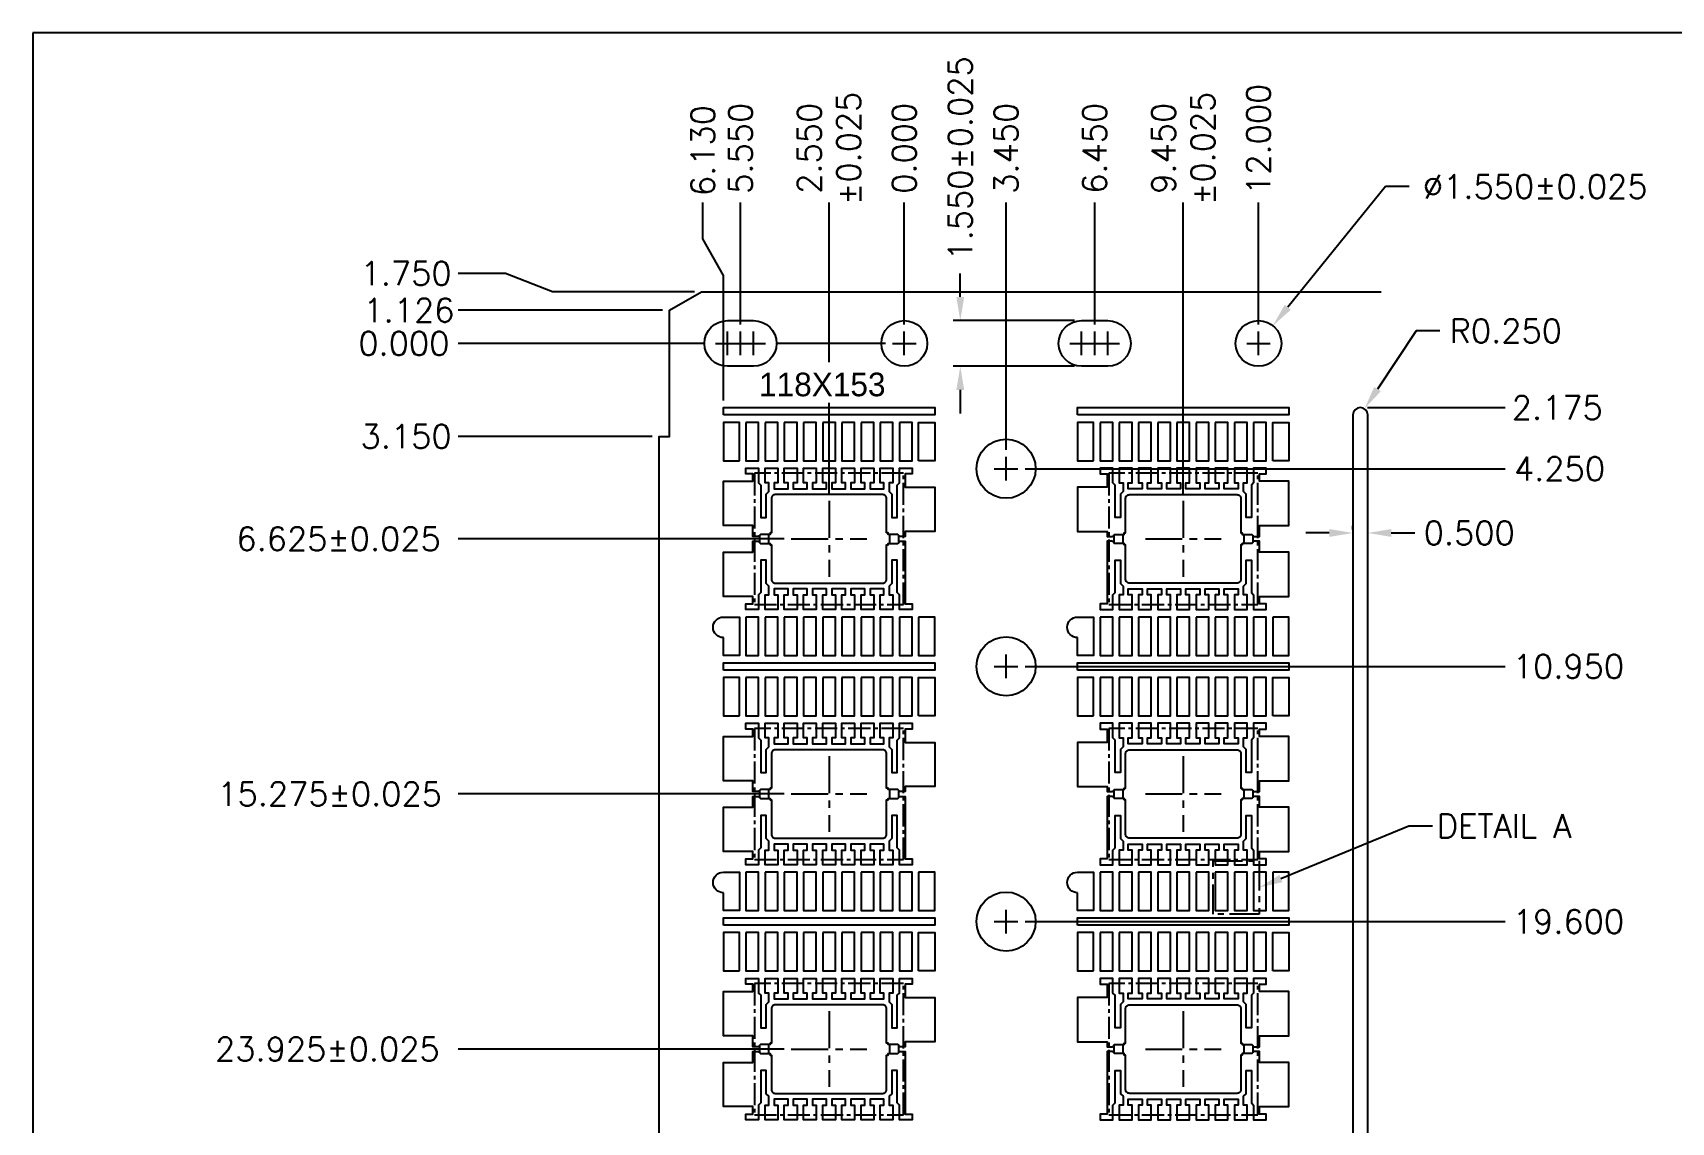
# Model space of a CAD drawing. Header units: inches. Extents: x -107 to 2177, y -823 to 402.
# Drawn here: x 2033.7 to 2089.2, y -738.1 to -701.2 of the extents above; entities that cross this region are included whole.
import ezdxf
from ezdxf.enums import TextEntityAlignment as Align

# ---------------------------------------------------------------- set-up
doc = ezdxf.new("R2010")
doc.units = ezdxf.units.IN
doc.header["$MEASUREMENT"] = 0
doc.linetypes.add('CENTER', pattern=[2, 1.25, -0.25, 0.25, -0.25])
doc.linetypes.add('CENTER2', pattern=[1.125, 0.75, -0.125, 0.125, -0.125])
doc.layers.add('1', color=7, linetype='Continuous')
doc.layers.add('1D', color=4, linetype='Continuous')
doc.styles.add('SIMPLEX', font='SIMPLEX')
doc.styles.add('TXT', font='txt')

msp = doc.modelspace()

# ---------------------------------------------------------------- linework, layer by layer
at = {"layer": '1'}
msp.add_lwpolyline([(2079.396, -769.941), (2056.374, -769.941), (2055.294, -769.318), (2055.294, -765.041), (2054.944, -765.041), (2054.944, -740.691), (2055.294, -740.691), (2055.294, -739.191), (2054.944, -739.191), (2054.944, -714.841), (2055.294, -714.841), (2055.294, -710.565), (2056.374, -709.941), (2079.396, -709.941)], dxfattribs=at)
for points in [[(2057.249, -712.466, -1), (2057.249, -710.916), (2058.139, -710.916, -1), (2058.139, -712.466)], [(2069.249, -712.466, -1), (2069.249, -710.916), (2070.139, -710.916, -1), (2070.139, -712.466)], [(2078.444, -739.391, 1), (2078.944, -739.391), (2078.944, -714.116, 1), (2078.444, -714.116)], [(2058.369, -718.164), (2058.296, -718.236), (2058.114, -718.236), (2058.114, -717.866), (2057.114, -717.866), (2057.114, -716.366), (2058.114, -716.366), (2058.114, -716.116), (2057.879, -716.116), (2057.879, -715.916), (2058.309, -715.916), (2058.309, -716.416), (2058.385, -716.492), (2058.385, -717.591), (2058.565, -717.591), (2058.565, -716.805), (2058.654, -716.716), (2058.654, -716.416), (2058.529, -716.416), (2058.529, -715.916), (2058.959, -715.916), (2058.959, -716.416), (2058.834, -716.416), (2058.834, -716.616), (2059.304, -716.616), (2059.304, -716.416), (2059.179, -716.416), (2059.179, -715.916), (2059.609, -715.916), (2059.609, -716.416), (2059.484, -716.416), (2059.484, -716.616), (2059.954, -716.616), (2059.954, -716.416), (2059.829, -716.416), (2059.829, -715.916), (2060.259, -715.916), (2060.259, -716.416), (2060.134, -716.416), (2060.134, -716.616), (2060.604, -716.616), (2060.604, -716.416), (2060.479, -716.416), (2060.479, -715.916), (2060.909, -715.916), (2060.909, -716.416), (2060.784, -716.416), (2060.784, -716.616), (2061.254, -716.616), (2061.254, -716.416), (2061.129, -716.416), (2061.129, -715.916), (2061.559, -715.916), (2061.559, -716.416), (2061.434, -716.416), (2061.434, -716.616), (2061.904, -716.616), (2061.904, -716.416), (2061.779, -716.416), (2061.779, -715.916), (2062.209, -715.916), (2062.209, -716.416), (2062.084, -716.416), (2062.084, -716.616), (2062.554, -716.616), (2062.554, -716.416), (2062.429, -716.416), (2062.429, -715.916), (2062.859, -715.916), (2062.859, -716.416), (2062.734, -716.416), (2062.734, -716.716), (2062.823, -716.805), (2062.823, -717.591), (2063.003, -717.591), (2063.003, -716.492), (2063.079, -716.416), (2063.079, -715.916), (2063.509, -715.916), (2063.509, -716.116), (2063.274, -716.116), (2063.274, -716.566), (2064.274, -716.566), (2064.274, -718.066), (2063.274, -718.066), (2063.274, -718.236), (2063.092, -718.236), (2063.02, -718.164), (2062.694, -718.164), (2062.694, -718.114), (2062.644, -718.114), (2062.644, -716.943, 0.414214), (2062.517, -716.816), (2058.871, -716.816, 0.414214), (2058.744, -716.943), (2058.744, -718.114), (2058.694, -718.114), (2058.694, -718.164)], [(2075.092, -718.236), (2075.274, -718.236), (2075.274, -717.866), (2076.274, -717.866), (2076.274, -716.366), (2075.274, -716.366), (2075.274, -716.116), (2075.509, -716.116), (2075.509, -715.916), (2075.079, -715.916), (2075.079, -716.416), (2075.003, -716.492), (2075.003, -717.591), (2074.823, -717.591), (2074.823, -716.805), (2074.734, -716.716), (2074.734, -716.416), (2074.859, -716.416), (2074.859, -715.916), (2074.429, -715.916), (2074.429, -716.416), (2074.554, -716.416), (2074.554, -716.616), (2074.084, -716.616), (2074.084, -716.416), (2074.209, -716.416), (2074.209, -715.916), (2073.779, -715.916), (2073.779, -716.416), (2073.904, -716.416), (2073.904, -716.616), (2073.434, -716.616), (2073.434, -716.416), (2073.559, -716.416), (2073.559, -715.916), (2073.129, -715.916), (2073.129, -716.416), (2073.254, -716.416), (2073.254, -716.616), (2072.784, -716.616), (2072.784, -716.416), (2072.909, -716.416), (2072.909, -715.916), (2072.479, -715.916), (2072.479, -716.416), (2072.604, -716.416), (2072.604, -716.616), (2072.134, -716.616), (2072.134, -716.416), (2072.259, -716.416), (2072.259, -715.916), (2071.829, -715.916), (2071.829, -716.416), (2071.954, -716.416), (2071.954, -716.616), (2071.484, -716.616), (2071.484, -716.416), (2071.609, -716.416), (2071.609, -715.916), (2071.179, -715.916), (2071.179, -716.416), (2071.304, -716.416), (2071.304, -716.616), (2070.834, -716.616), (2070.834, -716.416), (2070.959, -716.416), (2070.959, -715.916), (2070.529, -715.916), (2070.529, -716.416), (2070.654, -716.416), (2070.654, -716.716), (2070.565, -716.805), (2070.565, -717.591), (2070.385, -717.591), (2070.385, -716.492), (2070.309, -716.416), (2070.309, -715.916), (2069.879, -715.916), (2069.879, -716.116), (2070.114, -716.116), (2070.114, -716.566), (2069.114, -716.566), (2069.114, -718.066), (2070.114, -718.066), (2070.114, -718.236), (2070.296, -718.236), (2070.369, -718.164), (2070.694, -718.164), (2070.694, -718.114), (2070.744, -718.114), (2070.744, -716.943, -0.414214), (2070.871, -716.816), (2074.517, -716.816, -0.414214), (2074.644, -716.943), (2074.644, -718.114), (2074.694, -718.114), (2074.694, -718.164), (2075.02, -718.164)], [(2057.114, -721.666, -1), (2057.114, -720.966), (2057.659, -720.966), (2057.659, -722.266), (2057.114, -722.266)], [(2069.114, -721.666, -1), (2069.114, -720.966), (2069.659, -720.966), (2069.659, -722.266), (2069.114, -722.266)], [(2058.369, -726.814), (2058.296, -726.886), (2058.114, -726.886), (2058.114, -726.516), (2057.114, -726.516), (2057.114, -725.016), (2058.114, -725.016), (2058.114, -724.766), (2057.879, -724.766), (2057.879, -724.566), (2058.309, -724.566), (2058.309, -725.066), (2058.385, -725.142), (2058.385, -726.241), (2058.565, -726.241), (2058.565, -725.455), (2058.654, -725.366), (2058.654, -725.066), (2058.529, -725.066), (2058.529, -724.566), (2058.959, -724.566), (2058.959, -725.066), (2058.834, -725.066), (2058.834, -725.266), (2059.304, -725.266), (2059.304, -725.066), (2059.179, -725.066), (2059.179, -724.566), (2059.609, -724.566), (2059.609, -725.066), (2059.484, -725.066), (2059.484, -725.266), (2059.954, -725.266), (2059.954, -725.066), (2059.829, -725.066), (2059.829, -724.566), (2060.259, -724.566), (2060.259, -725.066), (2060.134, -725.066), (2060.134, -725.266), (2060.604, -725.266), (2060.604, -725.066), (2060.479, -725.066), (2060.479, -724.566), (2060.909, -724.566), (2060.909, -725.066), (2060.784, -725.066), (2060.784, -725.266), (2061.254, -725.266), (2061.254, -725.066), (2061.129, -725.066), (2061.129, -724.566), (2061.559, -724.566), (2061.559, -725.066), (2061.434, -725.066), (2061.434, -725.266), (2061.904, -725.266), (2061.904, -725.066), (2061.779, -725.066), (2061.779, -724.566), (2062.209, -724.566), (2062.209, -725.066), (2062.084, -725.066), (2062.084, -725.266), (2062.554, -725.266), (2062.554, -725.066), (2062.429, -725.066), (2062.429, -724.566), (2062.859, -724.566), (2062.859, -725.066), (2062.734, -725.066), (2062.734, -725.366), (2062.823, -725.455), (2062.823, -726.241), (2063.003, -726.241), (2063.003, -725.142), (2063.079, -725.066), (2063.079, -724.566), (2063.509, -724.566), (2063.509, -724.766), (2063.274, -724.766), (2063.274, -725.216), (2064.274, -725.216), (2064.274, -726.716), (2063.274, -726.716), (2063.274, -726.886), (2063.092, -726.886), (2063.02, -726.814), (2062.694, -726.814), (2062.694, -726.764), (2062.644, -726.764), (2062.644, -725.593, 0.414214), (2062.517, -725.466), (2058.871, -725.466, 0.414214), (2058.744, -725.593), (2058.744, -726.764), (2058.694, -726.764), (2058.694, -726.814)], [(2075.092, -726.886), (2075.274, -726.886), (2075.274, -726.516), (2076.274, -726.516), (2076.274, -725.016), (2075.274, -725.016), (2075.274, -724.766), (2075.509, -724.766), (2075.509, -724.566), (2075.079, -724.566), (2075.079, -725.066), (2075.003, -725.142), (2075.003, -726.241), (2074.823, -726.241), (2074.823, -725.455), (2074.734, -725.366), (2074.734, -725.066), (2074.859, -725.066), (2074.859, -724.566), (2074.429, -724.566), (2074.429, -725.066), (2074.554, -725.066), (2074.554, -725.266), (2074.084, -725.266), (2074.084, -725.066), (2074.209, -725.066), (2074.209, -724.566), (2073.779, -724.566), (2073.779, -725.066), (2073.904, -725.066), (2073.904, -725.266), (2073.434, -725.266), (2073.434, -725.066), (2073.559, -725.066), (2073.559, -724.566), (2073.129, -724.566), (2073.129, -725.066), (2073.254, -725.066), (2073.254, -725.266), (2072.784, -725.266), (2072.784, -725.066), (2072.909, -725.066), (2072.909, -724.566), (2072.479, -724.566), (2072.479, -725.066), (2072.604, -725.066), (2072.604, -725.266), (2072.134, -725.266), (2072.134, -725.066), (2072.259, -725.066), (2072.259, -724.566), (2071.829, -724.566), (2071.829, -725.066), (2071.954, -725.066), (2071.954, -725.266), (2071.484, -725.266), (2071.484, -725.066), (2071.609, -725.066), (2071.609, -724.566), (2071.179, -724.566), (2071.179, -725.066), (2071.304, -725.066), (2071.304, -725.266), (2070.834, -725.266), (2070.834, -725.066), (2070.959, -725.066), (2070.959, -724.566), (2070.529, -724.566), (2070.529, -725.066), (2070.654, -725.066), (2070.654, -725.366), (2070.565, -725.455), (2070.565, -726.241), (2070.385, -726.241), (2070.385, -725.142), (2070.309, -725.066), (2070.309, -724.566), (2069.879, -724.566), (2069.879, -724.766), (2070.114, -724.766), (2070.114, -725.216), (2069.114, -725.216), (2069.114, -726.716), (2070.114, -726.716), (2070.114, -726.886), (2070.296, -726.886), (2070.369, -726.814), (2070.694, -726.814), (2070.694, -726.764), (2070.744, -726.764), (2070.744, -725.593, -0.414214), (2070.871, -725.466), (2074.517, -725.466, -0.414214), (2074.644, -725.593), (2074.644, -726.764), (2074.694, -726.764), (2074.694, -726.814), (2075.02, -726.814)], [(2057.114, -730.316, -1), (2057.114, -729.616), (2057.659, -729.616), (2057.659, -730.916), (2057.114, -730.916)], [(2069.114, -730.316, -1), (2069.114, -729.616), (2069.659, -729.616), (2069.659, -730.916), (2069.114, -730.916)], [(2058.369, -735.464), (2058.296, -735.536), (2058.114, -735.536), (2058.114, -735.166), (2057.114, -735.166), (2057.114, -733.666), (2058.114, -733.666), (2058.114, -733.416), (2057.879, -733.416), (2057.879, -733.216), (2058.309, -733.216), (2058.309, -733.716), (2058.385, -733.792), (2058.385, -734.891), (2058.565, -734.891), (2058.565, -734.105), (2058.654, -734.016), (2058.654, -733.716), (2058.529, -733.716), (2058.529, -733.216), (2058.959, -733.216), (2058.959, -733.716), (2058.834, -733.716), (2058.834, -733.916), (2059.304, -733.916), (2059.304, -733.716), (2059.179, -733.716), (2059.179, -733.216), (2059.609, -733.216), (2059.609, -733.716), (2059.484, -733.716), (2059.484, -733.916), (2059.954, -733.916), (2059.954, -733.716), (2059.829, -733.716), (2059.829, -733.216), (2060.259, -733.216), (2060.259, -733.716), (2060.134, -733.716), (2060.134, -733.916), (2060.604, -733.916), (2060.604, -733.716), (2060.479, -733.716), (2060.479, -733.216), (2060.909, -733.216), (2060.909, -733.716), (2060.784, -733.716), (2060.784, -733.916), (2061.254, -733.916), (2061.254, -733.716), (2061.129, -733.716), (2061.129, -733.216), (2061.559, -733.216), (2061.559, -733.716), (2061.434, -733.716), (2061.434, -733.916), (2061.904, -733.916), (2061.904, -733.716), (2061.779, -733.716), (2061.779, -733.216), (2062.209, -733.216), (2062.209, -733.716), (2062.084, -733.716), (2062.084, -733.916), (2062.554, -733.916), (2062.554, -733.716), (2062.429, -733.716), (2062.429, -733.216), (2062.859, -733.216), (2062.859, -733.716), (2062.734, -733.716), (2062.734, -734.016), (2062.823, -734.105), (2062.823, -734.891), (2063.003, -734.891), (2063.003, -733.792), (2063.079, -733.716), (2063.079, -733.216), (2063.509, -733.216), (2063.509, -733.416), (2063.274, -733.416), (2063.274, -733.866), (2064.274, -733.866), (2064.274, -735.366), (2063.274, -735.366), (2063.274, -735.536), (2063.092, -735.536), (2063.02, -735.464), (2062.694, -735.464), (2062.694, -735.414), (2062.644, -735.414), (2062.644, -734.243, 0.414214), (2062.517, -734.116), (2058.871, -734.116, 0.414214), (2058.744, -734.243), (2058.744, -735.414), (2058.694, -735.414), (2058.694, -735.464)], [(2075.092, -735.536), (2075.274, -735.536), (2075.274, -735.166), (2076.274, -735.166), (2076.274, -733.666), (2075.274, -733.666), (2075.274, -733.416), (2075.509, -733.416), (2075.509, -733.216), (2075.079, -733.216), (2075.079, -733.716), (2075.003, -733.792), (2075.003, -734.891), (2074.823, -734.891), (2074.823, -734.105), (2074.734, -734.016), (2074.734, -733.716), (2074.859, -733.716), (2074.859, -733.216), (2074.429, -733.216), (2074.429, -733.716), (2074.554, -733.716), (2074.554, -733.916), (2074.084, -733.916), (2074.084, -733.716), (2074.209, -733.716), (2074.209, -733.216), (2073.779, -733.216), (2073.779, -733.716), (2073.904, -733.716), (2073.904, -733.916), (2073.434, -733.916), (2073.434, -733.716), (2073.559, -733.716), (2073.559, -733.216), (2073.129, -733.216), (2073.129, -733.716), (2073.254, -733.716), (2073.254, -733.916), (2072.784, -733.916), (2072.784, -733.716), (2072.909, -733.716), (2072.909, -733.216), (2072.479, -733.216), (2072.479, -733.716), (2072.604, -733.716), (2072.604, -733.916), (2072.134, -733.916), (2072.134, -733.716), (2072.259, -733.716), (2072.259, -733.216), (2071.829, -733.216), (2071.829, -733.716), (2071.954, -733.716), (2071.954, -733.916), (2071.484, -733.916), (2071.484, -733.716), (2071.609, -733.716), (2071.609, -733.216), (2071.179, -733.216), (2071.179, -733.716), (2071.304, -733.716), (2071.304, -733.916), (2070.834, -733.916), (2070.834, -733.716), (2070.959, -733.716), (2070.959, -733.216), (2070.529, -733.216), (2070.529, -733.716), (2070.654, -733.716), (2070.654, -734.016), (2070.565, -734.105), (2070.565, -734.891), (2070.385, -734.891), (2070.385, -733.792), (2070.309, -733.716), (2070.309, -733.216), (2069.879, -733.216), (2069.879, -733.416), (2070.114, -733.416), (2070.114, -733.866), (2069.114, -733.866), (2069.114, -735.366), (2070.114, -735.366), (2070.114, -735.536), (2070.296, -735.536), (2070.369, -735.464), (2070.694, -735.464), (2070.694, -735.414), (2070.744, -735.414), (2070.744, -734.243, -0.414214), (2070.871, -734.116), (2074.517, -734.116, -0.414214), (2074.644, -734.243), (2074.644, -735.414), (2074.694, -735.414), (2074.694, -735.464), (2075.02, -735.464)]]:
    msp.add_lwpolyline(points, format="xyb", close=True, dxfattribs=at)
for points in [[(2057.114, -714.116), (2057.114, -713.866), (2064.274, -713.866), (2064.274, -714.116)], [(2069.114, -714.116), (2069.114, -713.866), (2076.274, -713.866), (2076.274, -714.116)], [(2057.659, -715.666), (2057.659, -714.366), (2057.114, -714.366), (2057.114, -715.666)], [(2057.879, -714.366), (2057.879, -715.666), (2058.309, -715.666), (2058.309, -714.366)], [(2058.529, -714.366), (2058.529, -715.666), (2058.959, -715.666), (2058.959, -714.366)], [(2059.179, -714.366), (2059.179, -715.666), (2059.609, -715.666), (2059.609, -714.366)], [(2059.829, -714.366), (2059.829, -715.666), (2060.259, -715.666), (2060.259, -714.366)], [(2060.479, -714.366), (2060.479, -715.666), (2060.909, -715.666), (2060.909, -714.366)], [(2061.129, -714.366), (2061.129, -715.666), (2061.559, -715.666), (2061.559, -714.366)], [(2061.779, -714.366), (2061.779, -715.666), (2062.209, -715.666), (2062.209, -714.366)], [(2062.429, -714.366), (2062.429, -715.666), (2062.859, -715.666), (2062.859, -714.366)], [(2063.079, -714.366), (2063.079, -715.666), (2063.509, -715.666), (2063.509, -714.366)], [(2063.729, -715.666), (2063.729, -714.366), (2064.274, -714.366), (2064.274, -715.666)], [(2069.659, -715.666), (2069.659, -714.366), (2069.114, -714.366), (2069.114, -715.666)], [(2069.879, -714.366), (2069.879, -715.666), (2070.309, -715.666), (2070.309, -714.366)], [(2070.529, -714.366), (2070.529, -715.666), (2070.959, -715.666), (2070.959, -714.366)], [(2071.179, -714.366), (2071.179, -715.666), (2071.609, -715.666), (2071.609, -714.366)], [(2071.829, -714.366), (2071.829, -715.666), (2072.259, -715.666), (2072.259, -714.366)], [(2072.479, -714.366), (2072.479, -715.666), (2072.909, -715.666), (2072.909, -714.366)], [(2073.129, -714.366), (2073.129, -715.666), (2073.559, -715.666), (2073.559, -714.366)], [(2073.779, -714.366), (2073.779, -715.666), (2074.209, -715.666), (2074.209, -714.366)], [(2074.429, -714.366), (2074.429, -715.666), (2074.859, -715.666), (2074.859, -714.366)], [(2075.079, -714.366), (2075.079, -715.666), (2075.509, -715.666), (2075.509, -714.366)], [(2075.729, -715.666), (2075.729, -714.366), (2076.274, -714.366), (2076.274, -715.666)], [(2057.879, -720.966), (2057.879, -722.266), (2058.309, -722.266), (2058.309, -720.966)], [(2058.529, -720.966), (2058.529, -722.266), (2058.959, -722.266), (2058.959, -720.966)], [(2059.179, -720.966), (2059.179, -722.266), (2059.609, -722.266), (2059.609, -720.966)], [(2059.829, -720.966), (2059.829, -722.266), (2060.259, -722.266), (2060.259, -720.966)], [(2060.479, -720.966), (2060.479, -722.266), (2060.909, -722.266), (2060.909, -720.966)], [(2061.129, -720.966), (2061.129, -722.266), (2061.559, -722.266), (2061.559, -720.966)], [(2061.779, -720.966), (2061.779, -722.266), (2062.209, -722.266), (2062.209, -720.966)], [(2062.429, -720.966), (2062.429, -722.266), (2062.859, -722.266), (2062.859, -720.966)], [(2063.079, -720.966), (2063.079, -722.266), (2063.509, -722.266), (2063.509, -720.966)], [(2063.729, -720.966), (2063.729, -722.266), (2064.274, -722.266), (2064.274, -720.966)], [(2069.879, -720.966), (2069.879, -722.266), (2070.309, -722.266), (2070.309, -720.966)], [(2070.529, -720.966), (2070.529, -722.266), (2070.959, -722.266), (2070.959, -720.966)], [(2071.179, -720.966), (2071.179, -722.266), (2071.609, -722.266), (2071.609, -720.966)], [(2071.829, -720.966), (2071.829, -722.266), (2072.259, -722.266), (2072.259, -720.966)], [(2072.479, -720.966), (2072.479, -722.266), (2072.909, -722.266), (2072.909, -720.966)], [(2073.129, -720.966), (2073.129, -722.266), (2073.559, -722.266), (2073.559, -720.966)], [(2073.779, -720.966), (2073.779, -722.266), (2074.209, -722.266), (2074.209, -720.966)], [(2074.429, -720.966), (2074.429, -722.266), (2074.859, -722.266), (2074.859, -720.966)], [(2075.079, -720.966), (2075.079, -722.266), (2075.509, -722.266), (2075.509, -720.966)], [(2075.729, -720.966), (2075.729, -722.266), (2076.274, -722.266), (2076.274, -720.966)], [(2057.114, -722.766), (2057.114, -722.516), (2064.274, -722.516), (2064.274, -722.766)], [(2069.114, -722.766), (2069.114, -722.516), (2076.274, -722.516), (2076.274, -722.766)], [(2057.659, -724.316), (2057.659, -723.016), (2057.114, -723.016), (2057.114, -724.316)], [(2057.879, -723.016), (2057.879, -724.316), (2058.309, -724.316), (2058.309, -723.016)], [(2058.529, -723.016), (2058.529, -724.316), (2058.959, -724.316), (2058.959, -723.016)], [(2059.179, -723.016), (2059.179, -724.316), (2059.609, -724.316), (2059.609, -723.016)], [(2059.829, -723.016), (2059.829, -724.316), (2060.259, -724.316), (2060.259, -723.016)], [(2060.479, -723.016), (2060.479, -724.316), (2060.909, -724.316), (2060.909, -723.016)], [(2061.129, -723.016), (2061.129, -724.316), (2061.559, -724.316), (2061.559, -723.016)], [(2061.779, -723.016), (2061.779, -724.316), (2062.209, -724.316), (2062.209, -723.016)], [(2062.429, -723.016), (2062.429, -724.316), (2062.859, -724.316), (2062.859, -723.016)], [(2063.079, -723.016), (2063.079, -724.316), (2063.509, -724.316), (2063.509, -723.016)], [(2063.729, -724.316), (2063.729, -723.016), (2064.274, -723.016), (2064.274, -724.316)], [(2069.659, -724.316), (2069.659, -723.016), (2069.114, -723.016), (2069.114, -724.316)], [(2069.879, -723.016), (2069.879, -724.316), (2070.309, -724.316), (2070.309, -723.016)], [(2070.529, -723.016), (2070.529, -724.316), (2070.959, -724.316), (2070.959, -723.016)], [(2071.179, -723.016), (2071.179, -724.316), (2071.609, -724.316), (2071.609, -723.016)], [(2071.829, -723.016), (2071.829, -724.316), (2072.259, -724.316), (2072.259, -723.016)], [(2072.479, -723.016), (2072.479, -724.316), (2072.909, -724.316), (2072.909, -723.016)], [(2073.129, -723.016), (2073.129, -724.316), (2073.559, -724.316), (2073.559, -723.016)], [(2073.779, -723.016), (2073.779, -724.316), (2074.209, -724.316), (2074.209, -723.016)], [(2074.429, -723.016), (2074.429, -724.316), (2074.859, -724.316), (2074.859, -723.016)], [(2075.079, -723.016), (2075.079, -724.316), (2075.509, -724.316), (2075.509, -723.016)], [(2075.729, -724.316), (2075.729, -723.016), (2076.274, -723.016), (2076.274, -724.316)], [(2057.879, -729.616), (2057.879, -730.916), (2058.309, -730.916), (2058.309, -729.616)], [(2058.529, -729.616), (2058.529, -730.916), (2058.959, -730.916), (2058.959, -729.616)], [(2059.179, -729.616), (2059.179, -730.916), (2059.609, -730.916), (2059.609, -729.616)], [(2059.829, -729.616), (2059.829, -730.916), (2060.259, -730.916), (2060.259, -729.616)], [(2060.479, -729.616), (2060.479, -730.916), (2060.909, -730.916), (2060.909, -729.616)], [(2061.129, -729.616), (2061.129, -730.916), (2061.559, -730.916), (2061.559, -729.616)], [(2061.779, -729.616), (2061.779, -730.916), (2062.209, -730.916), (2062.209, -729.616)], [(2062.429, -729.616), (2062.429, -730.916), (2062.859, -730.916), (2062.859, -729.616)], [(2063.079, -729.616), (2063.079, -730.916), (2063.509, -730.916), (2063.509, -729.616)], [(2063.729, -729.616), (2063.729, -730.916), (2064.274, -730.916), (2064.274, -729.616)], [(2069.879, -729.616), (2069.879, -730.916), (2070.309, -730.916), (2070.309, -729.616)], [(2070.529, -729.616), (2070.529, -730.916), (2070.959, -730.916), (2070.959, -729.616)], [(2071.179, -729.616), (2071.179, -730.916), (2071.609, -730.916), (2071.609, -729.616)], [(2071.829, -729.616), (2071.829, -730.916), (2072.259, -730.916), (2072.259, -729.616)], [(2072.479, -729.616), (2072.479, -730.916), (2072.909, -730.916), (2072.909, -729.616)], [(2073.129, -729.616), (2073.129, -730.916), (2073.559, -730.916), (2073.559, -729.616)], [(2073.779, -729.616), (2073.779, -730.916), (2074.209, -730.916), (2074.209, -729.616)], [(2074.429, -729.616), (2074.429, -730.916), (2074.859, -730.916), (2074.859, -729.616)], [(2075.079, -729.616), (2075.079, -730.916), (2075.509, -730.916), (2075.509, -729.616)], [(2075.729, -729.616), (2075.729, -730.916), (2076.274, -730.916), (2076.274, -729.616)], [(2057.114, -731.416), (2057.114, -731.166), (2064.274, -731.166), (2064.274, -731.416)], [(2069.114, -731.416), (2069.114, -731.166), (2076.274, -731.166), (2076.274, -731.416)], [(2057.659, -732.966), (2057.659, -731.666), (2057.114, -731.666), (2057.114, -732.966)], [(2057.879, -731.666), (2057.879, -732.966), (2058.309, -732.966), (2058.309, -731.666)], [(2058.529, -731.666), (2058.529, -732.966), (2058.959, -732.966), (2058.959, -731.666)], [(2059.179, -731.666), (2059.179, -732.966), (2059.609, -732.966), (2059.609, -731.666)], [(2059.829, -731.666), (2059.829, -732.966), (2060.259, -732.966), (2060.259, -731.666)], [(2060.479, -731.666), (2060.479, -732.966), (2060.909, -732.966), (2060.909, -731.666)], [(2061.129, -731.666), (2061.129, -732.966), (2061.559, -732.966), (2061.559, -731.666)], [(2061.779, -731.666), (2061.779, -732.966), (2062.209, -732.966), (2062.209, -731.666)], [(2062.429, -731.666), (2062.429, -732.966), (2062.859, -732.966), (2062.859, -731.666)], [(2063.079, -731.666), (2063.079, -732.966), (2063.509, -732.966), (2063.509, -731.666)], [(2063.729, -732.966), (2063.729, -731.666), (2064.274, -731.666), (2064.274, -732.966)], [(2069.659, -732.966), (2069.659, -731.666), (2069.114, -731.666), (2069.114, -732.966)], [(2069.879, -731.666), (2069.879, -732.966), (2070.309, -732.966), (2070.309, -731.666)], [(2070.529, -731.666), (2070.529, -732.966), (2070.959, -732.966), (2070.959, -731.666)], [(2071.179, -731.666), (2071.179, -732.966), (2071.609, -732.966), (2071.609, -731.666)], [(2071.829, -731.666), (2071.829, -732.966), (2072.259, -732.966), (2072.259, -731.666)], [(2072.479, -731.666), (2072.479, -732.966), (2072.909, -732.966), (2072.909, -731.666)], [(2073.129, -731.666), (2073.129, -732.966), (2073.559, -732.966), (2073.559, -731.666)], [(2073.779, -731.666), (2073.779, -732.966), (2074.209, -732.966), (2074.209, -731.666)], [(2074.429, -731.666), (2074.429, -732.966), (2074.859, -732.966), (2074.859, -731.666)], [(2075.079, -731.666), (2075.079, -732.966), (2075.509, -732.966), (2075.509, -731.666)], [(2075.729, -732.966), (2075.729, -731.666), (2076.274, -731.666), (2076.274, -732.966)]]:
    msp.add_lwpolyline(points, close=True, dxfattribs=at)
at = {"layer": '1', "ltscale": 4}
for points in [[(2063.02, -718.469), (2063.092, -718.396), (2063.274, -718.396), (2063.274, -720.516), (2063.509, -720.516), (2063.509, -720.716), (2063.079, -720.716), (2063.079, -720.216), (2063.003, -720.14), (2063.003, -719.041), (2062.823, -719.041), (2062.823, -719.827), (2062.734, -719.916), (2062.734, -720.216), (2062.859, -720.216), (2062.859, -720.716), (2062.429, -720.716), (2062.429, -720.216), (2062.554, -720.216), (2062.554, -720.016), (2062.084, -720.016), (2062.084, -720.216), (2062.209, -720.216), (2062.209, -720.716), (2061.779, -720.716), (2061.779, -720.216), (2061.904, -720.216), (2061.904, -720.016), (2061.434, -720.016), (2061.434, -720.216), (2061.559, -720.216), (2061.559, -720.716), (2061.129, -720.716), (2061.129, -720.216), (2061.254, -720.216), (2061.254, -720.016), (2060.784, -720.016), (2060.784, -720.216), (2060.909, -720.216), (2060.909, -720.716), (2060.479, -720.716), (2060.479, -720.216), (2060.604, -720.216), (2060.604, -720.016), (2060.134, -720.016), (2060.134, -720.216), (2060.259, -720.216), (2060.259, -720.716), (2059.829, -720.716), (2059.829, -720.216), (2059.954, -720.216), (2059.954, -720.016), (2059.484, -720.016), (2059.484, -720.216), (2059.609, -720.216), (2059.609, -720.716), (2059.179, -720.716), (2059.179, -720.216), (2059.304, -720.216), (2059.304, -720.016), (2058.834, -720.016), (2058.834, -720.216), (2058.959, -720.216), (2058.959, -720.716), (2058.529, -720.716), (2058.529, -720.216), (2058.654, -720.216), (2058.654, -719.916), (2058.565, -719.827), (2058.565, -719.041), (2058.385, -719.041), (2058.385, -720.14), (2058.309, -720.216), (2058.309, -720.716), (2057.879, -720.716), (2057.879, -720.516), (2058.114, -720.516), (2058.114, -720.266), (2057.114, -720.266), (2057.114, -718.766), (2058.114, -718.766), (2058.114, -718.396), (2058.296, -718.396), (2058.369, -718.469), (2058.694, -718.469), (2058.694, -718.519), (2058.744, -718.519), (2058.744, -719.689, 0.414214), (2058.871, -719.816), (2062.517, -719.816, 0.414214), (2062.644, -719.689), (2062.644, -718.519), (2062.694, -718.519), (2062.694, -718.469)], [(2070.296, -718.396), (2070.114, -718.396), (2070.114, -720.516), (2069.879, -720.516), (2069.879, -720.716), (2070.309, -720.716), (2070.309, -720.216), (2070.385, -720.14), (2070.385, -719.041), (2070.565, -719.041), (2070.565, -719.827), (2070.654, -719.916), (2070.654, -720.216), (2070.529, -720.216), (2070.529, -720.716), (2070.959, -720.716), (2070.959, -720.216), (2070.834, -720.216), (2070.834, -720.016), (2071.304, -720.016), (2071.304, -720.216), (2071.179, -720.216), (2071.179, -720.716), (2071.609, -720.716), (2071.609, -720.216), (2071.484, -720.216), (2071.484, -720.016), (2071.954, -720.016), (2071.954, -720.216), (2071.829, -720.216), (2071.829, -720.716), (2072.259, -720.716), (2072.259, -720.216), (2072.134, -720.216), (2072.134, -720.016), (2072.604, -720.016), (2072.604, -720.216), (2072.479, -720.216), (2072.479, -720.716), (2072.909, -720.716), (2072.909, -720.216), (2072.784, -720.216), (2072.784, -720.016), (2073.254, -720.016), (2073.254, -720.216), (2073.129, -720.216), (2073.129, -720.716), (2073.559, -720.716), (2073.559, -720.216), (2073.434, -720.216), (2073.434, -720.016), (2073.904, -720.016), (2073.904, -720.216), (2073.779, -720.216), (2073.779, -720.716), (2074.209, -720.716), (2074.209, -720.216), (2074.084, -720.216), (2074.084, -720.016), (2074.554, -720.016), (2074.554, -720.216), (2074.429, -720.216), (2074.429, -720.716), (2074.859, -720.716), (2074.859, -720.216), (2074.734, -720.216), (2074.734, -719.916), (2074.823, -719.827), (2074.823, -719.041), (2075.003, -719.041), (2075.003, -720.14), (2075.079, -720.216), (2075.079, -720.716), (2075.509, -720.716), (2075.509, -720.516), (2075.274, -720.516), (2075.274, -720.266), (2076.274, -720.266), (2076.274, -718.766), (2075.274, -718.766), (2075.274, -718.396), (2075.092, -718.396), (2075.02, -718.469), (2074.694, -718.469), (2074.694, -718.519), (2074.644, -718.519), (2074.644, -719.689, -0.414214), (2074.517, -719.816), (2070.871, -719.816, -0.414214), (2070.744, -719.689), (2070.744, -718.519), (2070.694, -718.519), (2070.694, -718.469), (2070.369, -718.469)], [(2063.02, -727.119), (2063.092, -727.046), (2063.274, -727.046), (2063.274, -729.166), (2063.509, -729.166), (2063.509, -729.366), (2063.079, -729.366), (2063.079, -728.866), (2063.003, -728.79), (2063.003, -727.691), (2062.823, -727.691), (2062.823, -728.477), (2062.734, -728.566), (2062.734, -728.866), (2062.859, -728.866), (2062.859, -729.366), (2062.429, -729.366), (2062.429, -728.866), (2062.554, -728.866), (2062.554, -728.666), (2062.084, -728.666), (2062.084, -728.866), (2062.209, -728.866), (2062.209, -729.366), (2061.779, -729.366), (2061.779, -728.866), (2061.904, -728.866), (2061.904, -728.666), (2061.434, -728.666), (2061.434, -728.866), (2061.559, -728.866), (2061.559, -729.366), (2061.129, -729.366), (2061.129, -728.866), (2061.254, -728.866), (2061.254, -728.666), (2060.784, -728.666), (2060.784, -728.866), (2060.909, -728.866), (2060.909, -729.366), (2060.479, -729.366), (2060.479, -728.866), (2060.604, -728.866), (2060.604, -728.666), (2060.134, -728.666), (2060.134, -728.866), (2060.259, -728.866), (2060.259, -729.366), (2059.829, -729.366), (2059.829, -728.866), (2059.954, -728.866), (2059.954, -728.666), (2059.484, -728.666), (2059.484, -728.866), (2059.609, -728.866), (2059.609, -729.366), (2059.179, -729.366), (2059.179, -728.866), (2059.304, -728.866), (2059.304, -728.666), (2058.834, -728.666), (2058.834, -728.866), (2058.959, -728.866), (2058.959, -729.366), (2058.529, -729.366), (2058.529, -728.866), (2058.654, -728.866), (2058.654, -728.566), (2058.565, -728.477), (2058.565, -727.691), (2058.385, -727.691), (2058.385, -728.79), (2058.309, -728.866), (2058.309, -729.366), (2057.879, -729.366), (2057.879, -729.166), (2058.114, -729.166), (2058.114, -728.916), (2057.114, -728.916), (2057.114, -727.416), (2058.114, -727.416), (2058.114, -727.046), (2058.296, -727.046), (2058.369, -727.119), (2058.694, -727.119), (2058.694, -727.169), (2058.744, -727.169), (2058.744, -728.339, 0.414214), (2058.871, -728.466), (2062.517, -728.466, 0.414214), (2062.644, -728.339), (2062.644, -727.169), (2062.694, -727.169), (2062.694, -727.119)], [(2070.296, -727.046), (2070.114, -727.046), (2070.114, -729.166), (2069.879, -729.166), (2069.879, -729.366), (2070.309, -729.366), (2070.309, -728.866), (2070.385, -728.79), (2070.385, -727.691), (2070.565, -727.691), (2070.565, -728.477), (2070.654, -728.566), (2070.654, -728.866), (2070.529, -728.866), (2070.529, -729.366), (2070.959, -729.366), (2070.959, -728.866), (2070.834, -728.866), (2070.834, -728.666), (2071.304, -728.666), (2071.304, -728.866), (2071.179, -728.866), (2071.179, -729.366), (2071.609, -729.366), (2071.609, -728.866), (2071.484, -728.866), (2071.484, -728.666), (2071.954, -728.666), (2071.954, -728.866), (2071.829, -728.866), (2071.829, -729.366), (2072.259, -729.366), (2072.259, -728.866), (2072.134, -728.866), (2072.134, -728.666), (2072.604, -728.666), (2072.604, -728.866), (2072.479, -728.866), (2072.479, -729.366), (2072.909, -729.366), (2072.909, -728.866), (2072.784, -728.866), (2072.784, -728.666), (2073.254, -728.666), (2073.254, -728.866), (2073.129, -728.866), (2073.129, -729.366), (2073.559, -729.366), (2073.559, -728.866), (2073.434, -728.866), (2073.434, -728.666), (2073.904, -728.666), (2073.904, -728.866), (2073.779, -728.866), (2073.779, -729.366), (2074.209, -729.366), (2074.209, -728.866), (2074.084, -728.866), (2074.084, -728.666), (2074.554, -728.666), (2074.554, -728.866), (2074.429, -728.866), (2074.429, -729.366), (2074.859, -729.366), (2074.859, -728.866), (2074.734, -728.866), (2074.734, -728.566), (2074.823, -728.477), (2074.823, -727.691), (2075.003, -727.691), (2075.003, -728.79), (2075.079, -728.866), (2075.079, -729.366), (2075.509, -729.366), (2075.509, -729.166), (2075.274, -729.166), (2075.274, -728.916), (2076.274, -728.916), (2076.274, -727.416), (2075.274, -727.416), (2075.274, -727.046), (2075.092, -727.046), (2075.02, -727.119), (2074.694, -727.119), (2074.694, -727.169), (2074.644, -727.169), (2074.644, -728.339, -0.414214), (2074.517, -728.466), (2070.871, -728.466, -0.414214), (2070.744, -728.339), (2070.744, -727.169), (2070.694, -727.169), (2070.694, -727.119), (2070.369, -727.119)], [(2063.02, -735.769), (2063.092, -735.696), (2063.274, -735.696), (2063.274, -737.816), (2063.509, -737.816), (2063.509, -738.016), (2063.079, -738.016), (2063.079, -737.516), (2063.003, -737.44), (2063.003, -736.341), (2062.823, -736.341), (2062.823, -737.127), (2062.734, -737.216), (2062.734, -737.516), (2062.859, -737.516), (2062.859, -738.016), (2062.429, -738.016), (2062.429, -737.516), (2062.554, -737.516), (2062.554, -737.316), (2062.084, -737.316), (2062.084, -737.516), (2062.209, -737.516), (2062.209, -738.016), (2061.779, -738.016), (2061.779, -737.516), (2061.904, -737.516), (2061.904, -737.316), (2061.434, -737.316), (2061.434, -737.516), (2061.559, -737.516), (2061.559, -738.016), (2061.129, -738.016), (2061.129, -737.516), (2061.254, -737.516), (2061.254, -737.316), (2060.784, -737.316), (2060.784, -737.516), (2060.909, -737.516), (2060.909, -738.016), (2060.479, -738.016), (2060.479, -737.516), (2060.604, -737.516), (2060.604, -737.316), (2060.134, -737.316), (2060.134, -737.516), (2060.259, -737.516), (2060.259, -738.016), (2059.829, -738.016), (2059.829, -737.516), (2059.954, -737.516), (2059.954, -737.316), (2059.484, -737.316), (2059.484, -737.516), (2059.609, -737.516), (2059.609, -738.016), (2059.179, -738.016), (2059.179, -737.516), (2059.304, -737.516), (2059.304, -737.316), (2058.834, -737.316), (2058.834, -737.516), (2058.959, -737.516), (2058.959, -738.016), (2058.529, -738.016), (2058.529, -737.516), (2058.654, -737.516), (2058.654, -737.216), (2058.565, -737.127), (2058.565, -736.341), (2058.385, -736.341), (2058.385, -737.44), (2058.309, -737.516), (2058.309, -738.016), (2057.879, -738.016), (2057.879, -737.816), (2058.114, -737.816), (2058.114, -737.566), (2057.114, -737.566), (2057.114, -736.066), (2058.114, -736.066), (2058.114, -735.696), (2058.296, -735.696), (2058.369, -735.769), (2058.694, -735.769), (2058.694, -735.819), (2058.744, -735.819), (2058.744, -736.989, 0.414214), (2058.871, -737.116), (2062.517, -737.116, 0.414214), (2062.644, -736.989), (2062.644, -735.819), (2062.694, -735.819), (2062.694, -735.769)], [(2070.296, -735.696), (2070.114, -735.696), (2070.114, -737.816), (2069.879, -737.816), (2069.879, -738.016), (2070.309, -738.016), (2070.309, -737.516), (2070.385, -737.44), (2070.385, -736.341), (2070.565, -736.341), (2070.565, -737.127), (2070.654, -737.216), (2070.654, -737.516), (2070.529, -737.516), (2070.529, -738.016), (2070.959, -738.016), (2070.959, -737.516), (2070.834, -737.516), (2070.834, -737.316), (2071.304, -737.316), (2071.304, -737.516), (2071.179, -737.516), (2071.179, -738.016), (2071.609, -738.016), (2071.609, -737.516), (2071.484, -737.516), (2071.484, -737.316), (2071.954, -737.316), (2071.954, -737.516), (2071.829, -737.516), (2071.829, -738.016), (2072.259, -738.016), (2072.259, -737.516), (2072.134, -737.516), (2072.134, -737.316), (2072.604, -737.316), (2072.604, -737.516), (2072.479, -737.516), (2072.479, -738.016), (2072.909, -738.016), (2072.909, -737.516), (2072.784, -737.516), (2072.784, -737.316), (2073.254, -737.316), (2073.254, -737.516), (2073.129, -737.516), (2073.129, -738.016), (2073.559, -738.016), (2073.559, -737.516), (2073.434, -737.516), (2073.434, -737.316), (2073.904, -737.316), (2073.904, -737.516), (2073.779, -737.516), (2073.779, -738.016), (2074.209, -738.016), (2074.209, -737.516), (2074.084, -737.516), (2074.084, -737.316), (2074.554, -737.316), (2074.554, -737.516), (2074.429, -737.516), (2074.429, -738.016), (2074.859, -738.016), (2074.859, -737.516), (2074.734, -737.516), (2074.734, -737.216), (2074.823, -737.127), (2074.823, -736.341), (2075.003, -736.341), (2075.003, -737.44), (2075.079, -737.516), (2075.079, -738.016), (2075.509, -738.016), (2075.509, -737.816), (2075.274, -737.816), (2075.274, -737.566), (2076.274, -737.566), (2076.274, -736.066), (2075.274, -736.066), (2075.274, -735.696), (2075.092, -735.696), (2075.02, -735.769), (2074.694, -735.769), (2074.694, -735.819), (2074.644, -735.819), (2074.644, -736.989, -0.414214), (2074.517, -737.116), (2070.871, -737.116, -0.414214), (2070.744, -736.989), (2070.744, -735.819), (2070.694, -735.819), (2070.694, -735.769), (2070.369, -735.769)]]:
    msp.add_lwpolyline(points, format="xyb", close=True, dxfattribs=at)
at = {"layer": '1'}
for centre, radius in [((2063.244, -711.691), 0.775), ((2075.244, -711.691), 0.775), ((2066.694, -715.941), 1), ((2066.694, -722.641), 1), ((2066.694, -731.291), 1)]:
    msp.add_circle(centre, radius, dxfattribs=at)
at = {"layer": '1D', "color": 7}
for p, q in [((2033.716, -701.158), (2033.716, -818.685)), ((2117.756, -701.158), (2033.716, -701.158))]:
    msp.add_line(p, q, dxfattribs=at)
at = {"layer": '1D'}
for p, q in [((2079.55, -706.372), (2076.235, -710.467)), ((2080.35, -706.372), (2079.55, -706.372)), ((2056.419, -708.141), (2056.419, -706.916)), ((2057.694, -711.051), (2057.694, -706.916)), ((2060.694, -712.322), (2060.694, -706.916)), ((2063.244, -711.051), (2063.244, -706.916)), ((2066.694, -715.301), (2066.694, -706.916)), ((2069.694, -711.051), (2069.694, -706.916)), ((2072.694, -716.793), (2072.694, -706.916)), ((2075.244, -711.051), (2075.244, -706.916)), ((2057.114, -709.386), (2056.419, -708.141)), ((2049.729, -709.315), (2048.129, -709.315)), ((2051.329, -709.941), (2049.729, -709.315)), ((2057.114, -713.626), (2057.114, -709.386)), ((2065.141, -710.116), (2065.141, -709.316)), ((2056.134, -709.941), (2051.329, -709.941)), ((2055.054, -710.565), (2048.129, -710.565)), ((2069.009, -710.916), (2064.901, -710.916)), ((2057.249, -712.091), (2057.249, -711.291)), ((2057.694, -712.091), (2057.694, -711.291)), ((2058.139, -712.091), (2058.139, -711.291)), ((2063.244, -712.091), (2063.244, -711.291)), ((2069.249, -712.091), (2069.249, -711.291)), ((2069.694, -712.091), (2069.694, -711.291)), ((2070.139, -712.091), (2070.139, -711.291)), ((2075.244, -712.091), (2075.244, -711.291)), ((2075.244, -712.091), (2075.244, -711.291)), ((2080.584, -711.269), (2079.275, -713.241)), ((2081.384, -711.269), (2080.584, -711.269)), ((2056.474, -711.691), (2048.129, -711.691)), ((2056.849, -711.691), (2057.649, -711.691)), ((2057.294, -711.691), (2058.094, -711.691)), ((2057.739, -711.691), (2058.539, -711.691)), ((2062.604, -711.691), (2058.914, -711.691)), ((2062.844, -711.691), (2063.644, -711.691)), ((2068.849, -711.691), (2069.649, -711.691)), ((2069.294, -711.691), (2070.094, -711.691)), ((2069.739, -711.691), (2070.539, -711.691)), ((2074.844, -711.691), (2075.644, -711.691)), ((2074.844, -711.691), (2075.644, -711.691)), ((2069.009, -712.466), (2064.901, -712.466)), ((2065.141, -713.266), (2065.141, -714.066)), ((2060.694, -716.793), (2060.694, -713.707)), ((2078.934, -713.866), (2083.603, -713.866)), ((2054.704, -714.841), (2048.129, -714.841)), ((2066.694, -716.341), (2066.694, -715.541)), ((2066.294, -715.941), (2067.094, -715.941)), ((2067.334, -715.941), (2083.603, -715.941)), ((2059.171, -718.316), (2048.129, -718.316)), ((2058.341, -718.191), (2058.341, -718.441)), ((2058.644, -718.164), (2058.644, -718.469)), ((2062.744, -718.164), (2062.744, -718.469)), ((2063.047, -718.191), (2063.047, -718.441)), ((2070.341, -718.191), (2070.341, -718.441)), ((2070.644, -718.164), (2070.644, -718.469)), ((2074.744, -718.164), (2074.744, -718.469)), ((2075.047, -718.191), (2075.047, -718.441)), ((2077.644, -718.117), (2076.844, -718.117)), ((2078.444, -718.003), (2078.444, -717.877)), ((2078.944, -718.003), (2078.944, -717.877)), ((2079.744, -718.117), (2080.544, -718.117)), ((2066.294, -722.641), (2067.094, -722.641)), ((2066.694, -723.041), (2066.694, -722.241)), ((2067.334, -722.641), (2083.603, -722.641)), ((2059.171, -726.966), (2048.129, -726.966)), ((2058.341, -726.841), (2058.341, -727.091)), ((2058.644, -726.814), (2058.644, -727.119)), ((2062.744, -726.814), (2062.744, -727.119)), ((2063.047, -726.841), (2063.047, -727.091)), ((2070.341, -726.841), (2070.341, -727.091)), ((2070.644, -726.814), (2070.644, -727.119)), ((2074.744, -726.814), (2074.744, -727.119)), ((2075.047, -726.841), (2075.047, -727.091)), ((2076.006, -729.832), (2080.335, -728.05)), ((2080.335, -728.05), (2081.135, -728.05)), ((2066.694, -731.691), (2066.694, -730.891)), ((2066.294, -731.291), (2067.094, -731.291)), ((2067.334, -731.291), (2083.603, -731.291)), ((2058.341, -735.491), (2058.341, -735.741)), ((2058.644, -735.464), (2058.644, -735.769)), ((2062.744, -735.464), (2062.744, -735.769)), ((2063.047, -735.491), (2063.047, -735.741)), ((2070.341, -735.491), (2070.341, -735.741)), ((2070.644, -735.464), (2070.644, -735.769)), ((2074.744, -735.464), (2074.744, -735.769)), ((2075.047, -735.491), (2075.047, -735.741)), ((2059.171, -735.616), (2048.129, -735.616))]:
    msp.add_line(p, q, dxfattribs=at)
at = {"layer": '1D', "linetype": 'CENTER'}
for p, q in [((2060.694, -717.033), (2060.694, -719.599)), ((2072.694, -717.033), (2072.694, -719.599)), ((2059.411, -718.316), (2061.977, -718.316)), ((2071.411, -718.316), (2073.977, -718.316)), ((2060.694, -725.683), (2060.694, -728.249)), ((2072.694, -725.683), (2072.694, -728.249)), ((2059.411, -726.966), (2061.977, -726.966)), ((2071.411, -726.966), (2073.977, -726.966)), ((2060.694, -734.333), (2060.694, -736.899)), ((2072.694, -734.333), (2072.694, -736.899)), ((2059.411, -735.616), (2061.977, -735.616)), ((2071.411, -735.616), (2073.977, -735.616))]:
    msp.add_line(p, q, dxfattribs=at)
at = {"layer": '1D', "color": 2, "linetype": 'CENTER2'}
for points in [[(2063.219, -716.091), (2058.169, -716.091), (2058.169, -720.541), (2063.219, -720.541)], [(2075.219, -716.091), (2070.169, -716.091), (2070.169, -720.541), (2075.219, -720.541)], [(2063.219, -724.741), (2058.169, -724.741), (2058.169, -729.191), (2063.219, -729.191)], [(2075.219, -724.741), (2070.169, -724.741), (2070.169, -729.191), (2075.219, -729.191)], [(2063.219, -733.391), (2058.169, -733.391), (2058.169, -737.841), (2063.219, -737.841)], [(2075.219, -733.391), (2070.169, -733.391), (2070.169, -737.841), (2075.219, -737.841)]]:
    msp.add_lwpolyline(points, close=True, dxfattribs=at)
at = {"layer": '1D', "color": 2, "linetype": 'CENTER', "ltscale": 0.8}
msp.add_lwpolyline([(2073.706, -729.234), (2075.266, -729.234), (2075.266, -731.038), (2073.706, -731.038)], close=True, dxfattribs=at)
at = {"layer": '1D'}
for points in [[(2065.007, -710.116), (2065.274, -710.116), (2065.141, -710.916)], [(2076.132, -710.383), (2076.339, -710.551), (2075.732, -711.089)], [(2065.007, -713.266), (2065.274, -713.266), (2065.141, -712.466)], [(2079.164, -713.168), (2079.386, -713.315), (2078.833, -713.908)], [(2077.644, -717.984), (2077.644, -718.25), (2078.444, -718.117)], [(2079.744, -717.984), (2079.744, -718.25), (2078.944, -718.117)], [(2076.057, -729.955), (2075.266, -730.136), (2075.955, -729.708)]]:
    msp.add_solid(points, dxfattribs=at)

# ---------------------------------------------------------------- texts
at = {"layer": '1D', "style": 'TXT'}
msp.add_text('118X153', height=0.8, dxfattribs=at).set_placement((2058.324, -713.082), align=Align.MIDDLE_LEFT)
at = {"layer": '1D', "char_height": 0.8, "attachment_point": 5, "rotation": 90, "style": 'SIMPLEX'}
for s, insert in [('\\A1;1.550%%P0.025', (2065.141, -705.419)), ('\\A1;2.550\\P%%P0.025', (2060.694, -705.076)), ('\\A1;9.450\\P%%P0.025', (2072.694, -705.076)), ('\\A1;12.000', (2075.244, -704.772)), ('\\A1;6.130', (2056.419, -705.153)), ('\\A1;5.550', (2057.694, -705.076)), ('\\A1;0.000', (2063.244, -705.076)), ('\\A1;3.450', (2066.694, -705.076)), ('\\A1;6.450', (2069.694, -705.076))]:
    msp.add_mtext(s, dxfattribs=dict(at, insert=insert))
at = {"layer": '1D', "char_height": 0.8, "attachment_point": 5, "style": 'SIMPLEX'}
for s, insert in [('\\A1;∅1.550%%P0.025', (2084.621, -706.372)), ('\\A1;1.750', (2046.365, -709.315)), ('\\A1;1.126', (2046.46, -710.565)), ('\\A1;R0.250', (2083.624, -711.269)), ('\\A1;0.000', (2046.289, -711.691)), ('\\A1;2.175', (2085.366, -713.866)), ('\\A1;3.150', (2046.365, -714.841)), ('\\A1;4.250', (2085.443, -715.941)), ('\\A1;0.500', (2082.384, -718.117)), ('\\A1;6.625%%P0.025', (2044.079, -718.316)), ('\\A1;10.950', (2085.747, -722.641)), ('\\A1;15.275%%P0.025', (2043.774, -726.966)), ('\\A1;19.600', (2085.747, -731.291)), ('\\A1;23.925%%P0.025', (2043.698, -735.616))]:
    msp.add_mtext(s, dxfattribs=dict(at, insert=insert))
at = {"layer": '1D', "insert": (2081.29, -727.65), "char_height": 0.8, "width": 6.10846, "attachment_point": 1, "style": 'SIMPLEX'}
msp.add_mtext('DETAIL A', dxfattribs=at)

doc.saveas('drawing.dxf')
